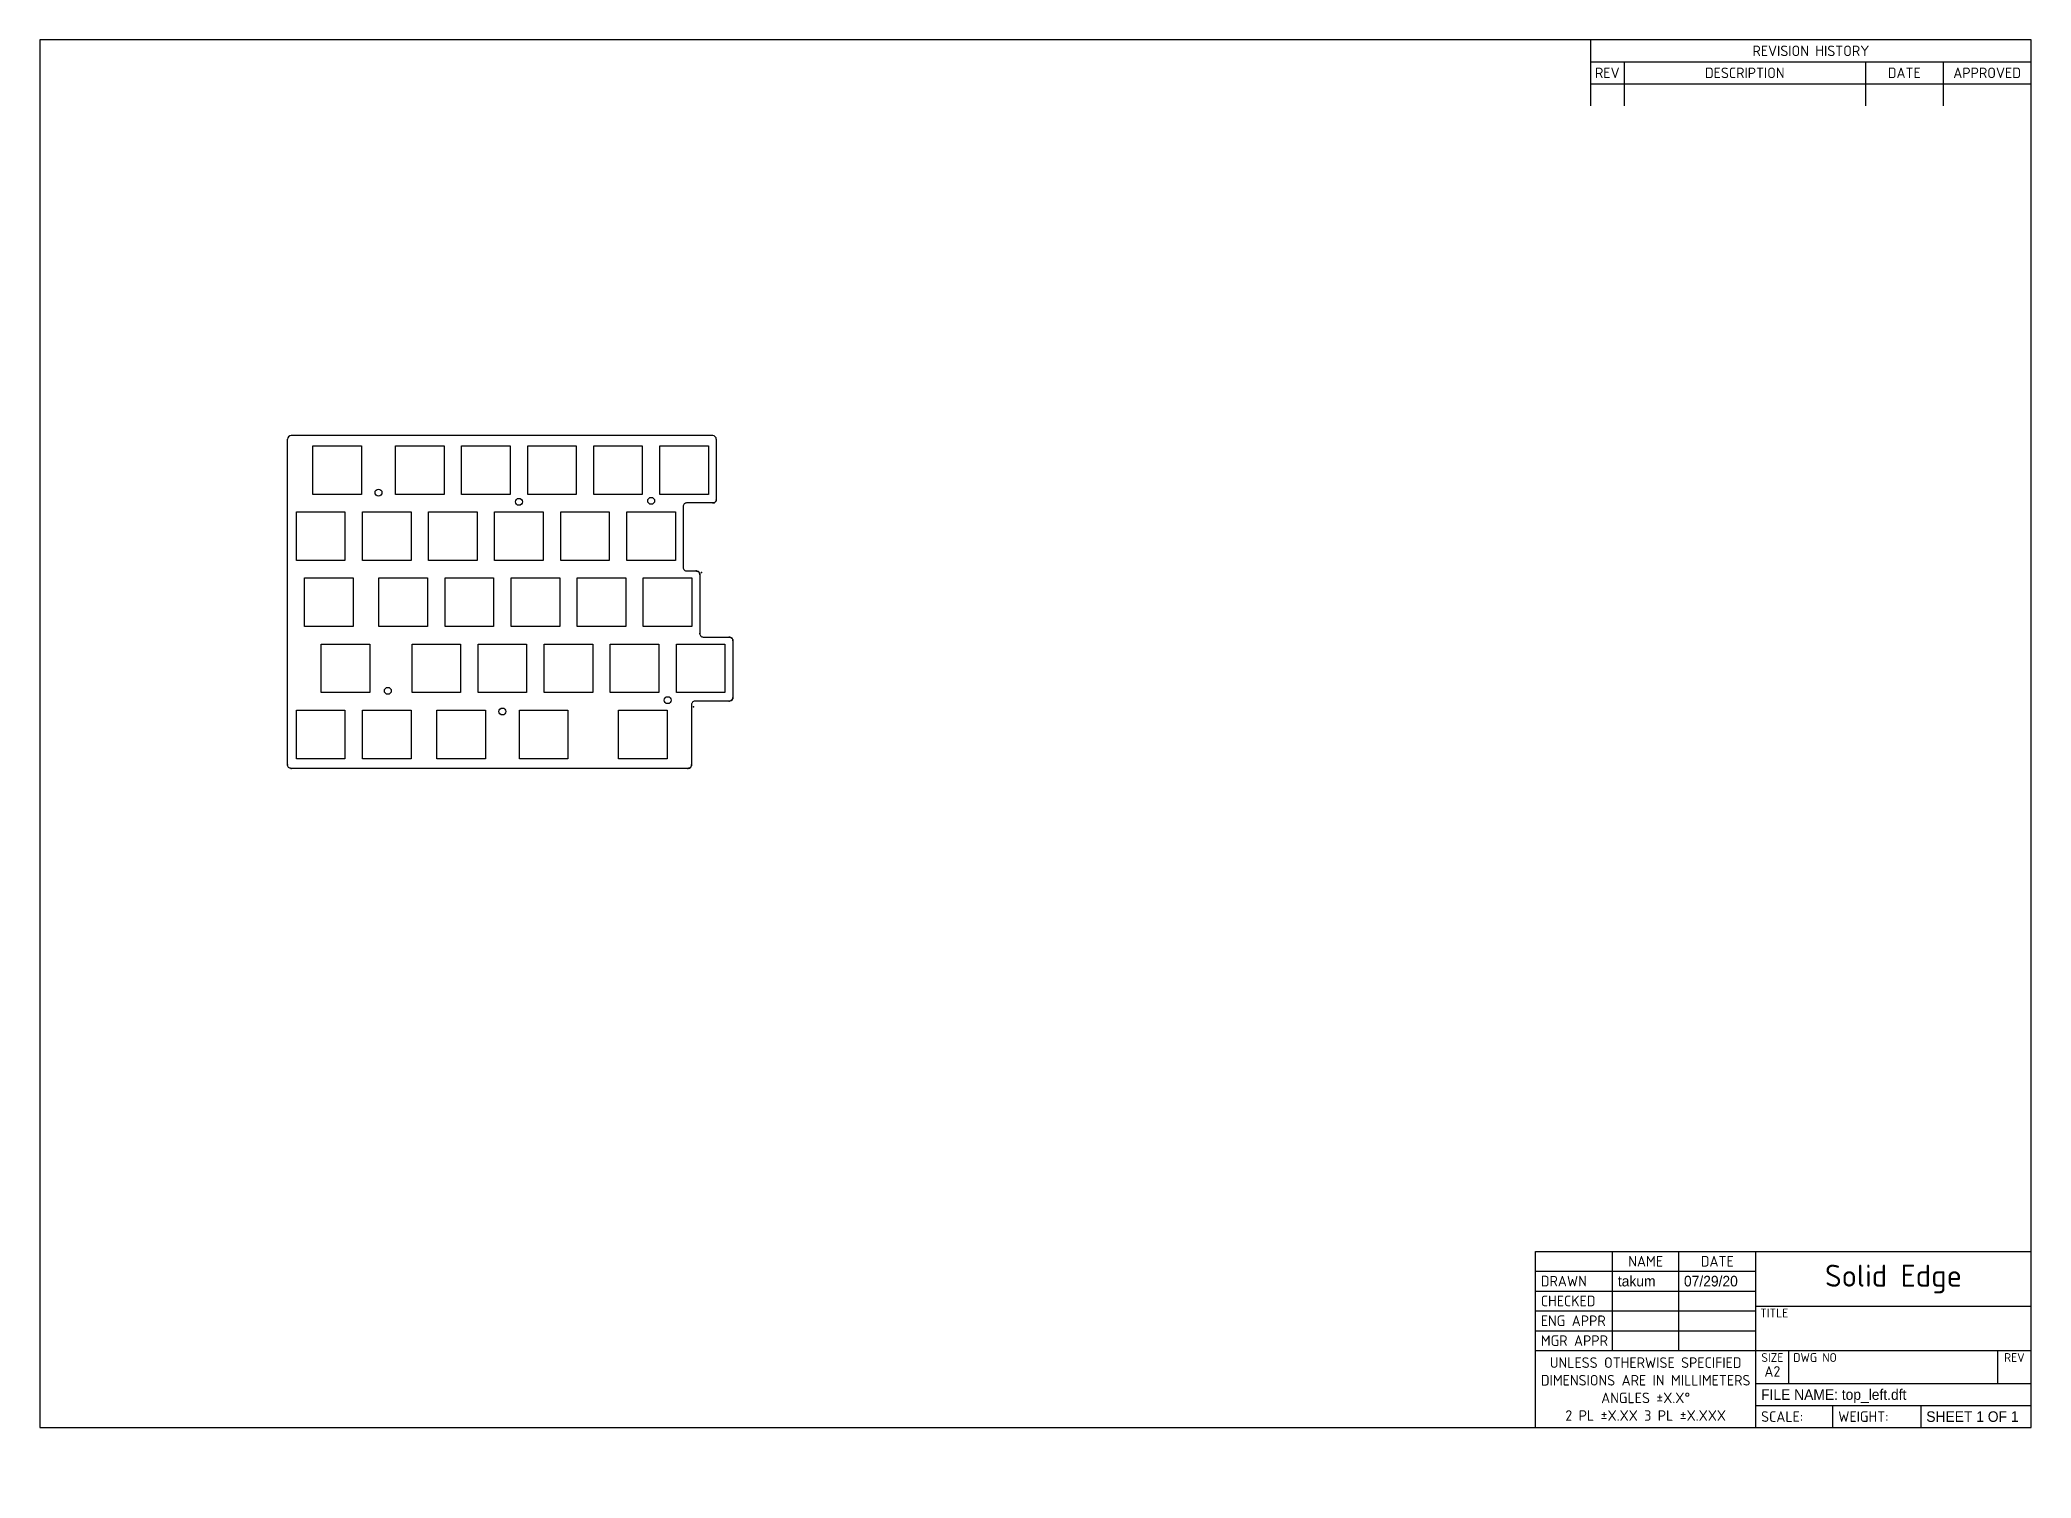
# Model space of a CAD drawing. Header units: millimetres. Extents: x 10 to 584, y -5 to 410.
import ezdxf
from ezdxf.entities.mleader import LeaderData, LeaderLine
from ezdxf.math import Vec2, Vec3

# ---------------------------------------------------------------- set-up
doc = ezdxf.new("R2010")
doc.units = ezdxf.units.MM
doc.layers.add('BLACK', color=7, linetype='Continuous')
doc.layers.add('Default', color=7, linetype='Continuous')

# ---------------------------------------------------------------- blocks, each defined once
blk = doc.blocks.new('SE1')
at = {"color": 7, "linetype": 'Continuous'}
for p, q in [((88.7, 278.99), (88.7, 292.99)), ((88.7, 292.99), (102.7, 292.99)), ((102.7, 292.99), (102.7, 278.99)), ((112.52, 278.99), (112.52, 292.99)), ((112.52, 292.99), (126.51, 292.99)), ((126.51, 292.99), (126.51, 278.99)), ((131.57, 278.99), (131.57, 292.99)), ((131.57, 292.99), (145.56, 292.99)), ((145.56, 292.99), (145.56, 278.99)), ((150.62, 278.99), (150.62, 292.99)), ((150.62, 292.99), (164.61, 292.99)), ((164.61, 292.99), (164.61, 278.99)), ((169.67, 278.99), (169.67, 292.99)), ((169.67, 292.99), (183.66, 292.99)), ((183.66, 292.99), (183.66, 278.99)), ((188.72, 278.99), (188.72, 292.99)), ((188.72, 292.99), (202.71, 292.99)), ((202.71, 292.99), (202.71, 278.99)), ((102.7, 278.99), (88.7, 278.99)), ((126.51, 278.99), (112.52, 278.99)), ((145.56, 278.99), (131.57, 278.99)), ((164.61, 278.99), (150.62, 278.99)), ((183.66, 278.99), (169.67, 278.99)), ((202.71, 278.99), (188.72, 278.99)), ((83.94, 259.94), (83.94, 273.94)), ((83.94, 273.94), (97.94, 273.94)), ((97.94, 273.94), (97.94, 259.94)), ((102.99, 259.94), (102.99, 273.94)), ((102.99, 273.94), (116.99, 273.94)), ((116.99, 273.94), (116.99, 259.94)), ((122.04, 259.94), (122.04, 273.94)), ((122.04, 273.94), (136.04, 273.94)), ((136.04, 273.94), (136.04, 259.94)), ((141.09, 259.94), (141.09, 273.94)), ((141.09, 273.94), (155.09, 273.94)), ((155.09, 273.94), (155.09, 259.94)), ((160.14, 259.94), (160.14, 273.94)), ((160.14, 273.94), (174.14, 273.94)), ((174.14, 273.94), (174.14, 259.94)), ((179.19, 259.94), (179.19, 273.94)), ((179.19, 273.94), (193.19, 273.94)), ((193.19, 273.94), (193.19, 259.94)), ((97.94, 259.94), (83.94, 259.94)), ((116.99, 259.94), (102.99, 259.94)), ((136.04, 259.94), (122.04, 259.94)), ((155.09, 259.94), (141.09, 259.94)), ((174.14, 259.94), (160.14, 259.94)), ((193.19, 259.94), (179.19, 259.94)), ((86.32, 240.89), (86.32, 254.89)), ((86.32, 254.89), (100.32, 254.89)), ((100.32, 254.89), (100.32, 240.89)), ((107.75, 240.89), (107.75, 254.89)), ((107.75, 254.89), (121.75, 254.89)), ((121.75, 254.89), (121.75, 240.89)), ((126.8, 240.89), (126.8, 254.89)), ((126.8, 254.89), (140.8, 254.89)), ((140.8, 254.89), (140.8, 240.89)), ((145.85, 240.89), (145.85, 254.89)), ((145.85, 254.89), (159.85, 254.89)), ((159.85, 254.89), (159.85, 240.89)), ((164.9, 240.89), (164.9, 254.89)), ((164.9, 254.89), (178.9, 254.89)), ((178.9, 254.89), (178.9, 240.89)), ((183.95, 240.89), (183.95, 254.89)), ((183.95, 254.89), (197.95, 254.89)), ((197.95, 254.89), (197.95, 240.89)), ((100.32, 240.89), (86.32, 240.89)), ((91.08, 221.84), (91.08, 235.84)), ((91.08, 235.84), (105.08, 235.84)), ((105.08, 235.84), (105.08, 221.84)), ((121.75, 240.89), (107.75, 240.89)), ((117.28, 221.84), (117.28, 235.84)), ((117.28, 235.84), (131.28, 235.84)), ((140.8, 240.89), (126.8, 240.89)), ((131.28, 235.84), (131.28, 221.84)), ((136.33, 221.84), (136.33, 235.84)), ((136.33, 235.84), (150.33, 235.84)), ((159.85, 240.89), (145.85, 240.89)), ((150.33, 235.84), (150.33, 221.84)), ((155.38, 221.84), (155.38, 235.84)), ((155.38, 235.84), (169.38, 235.84)), ((178.9, 240.89), (164.9, 240.89)), ((169.38, 235.84), (169.38, 221.84)), ((174.43, 221.84), (174.43, 235.84)), ((174.43, 235.84), (188.43, 235.84)), ((197.95, 240.89), (183.95, 240.89)), ((188.43, 235.84), (188.43, 221.84)), ((193.48, 221.84), (193.48, 235.84)), ((193.48, 235.84), (207.48, 235.84)), ((207.48, 235.84), (207.48, 221.84)), ((105.08, 221.84), (91.08, 221.84)), ((131.28, 221.84), (117.28, 221.84)), ((150.33, 221.84), (136.33, 221.84)), ((169.38, 221.84), (155.38, 221.84)), ((188.43, 221.84), (174.43, 221.84)), ((207.48, 221.84), (193.48, 221.84)), ((83.94, 202.79), (83.94, 216.79)), ((83.94, 216.79), (97.94, 216.79)), ((97.94, 216.79), (97.94, 202.79)), ((102.99, 202.79), (102.99, 216.79)), ((102.99, 216.79), (116.99, 216.79)), ((116.99, 216.79), (116.99, 202.79)), ((124.42, 202.79), (124.42, 216.79)), ((124.42, 216.79), (138.42, 216.79)), ((138.42, 216.79), (138.42, 202.79)), ((148.23, 202.79), (148.23, 216.79)), ((148.23, 216.79), (162.23, 216.79)), ((162.23, 216.79), (162.23, 202.79)), ((176.81, 202.79), (176.81, 216.79)), ((176.81, 216.79), (190.81, 216.79)), ((190.81, 216.79), (190.81, 202.79)), ((97.94, 202.79), (83.94, 202.79)), ((116.99, 202.79), (102.99, 202.79)), ((138.42, 202.79), (124.42, 202.79)), ((162.23, 202.79), (148.23, 202.79)), ((190.81, 202.79), (176.81, 202.79))]:
    blk.add_line(p, q, dxfattribs=at)
at = {"layer": 'BLACK', "color": 7, "linetype": 'Continuous'}
for p, q in [((81.41, 201.03), (81.41, 294.91)), ((204.99, 294.91), (204.99, 277.53)), ((195.48, 275.72), (195.46, 275.53)), ((195.46, 275.53), (195.46, 257.89)), ((195.54, 275.9), (195.48, 275.72)), ((195.63, 276.07), (195.54, 275.9)), ((195.75, 276.22), (195.63, 276.07)), ((195.89, 276.34), (195.75, 276.22)), ((196.06, 276.43), (195.89, 276.34)), ((196.24, 276.49), (196.06, 276.43)), ((196.43, 276.51), (196.24, 276.49)), ((196.44, 276.51), (196.43, 276.51)), ((203.96, 276.51), (196.44, 276.51)), ((203.97, 276.51), (203.96, 276.51)), ((204.17, 276.53), (203.97, 276.51)), ((203.97, 276.51), (203.97, 276.51)), ((203.97, 276.51), (203.97, 276.51)), ((204.36, 276.59), (204.17, 276.53)), ((204.17, 276.53), (204.17, 276.53)), ((204.17, 276.53), (204.17, 276.53)), ((204.53, 276.68), (204.36, 276.59)), ((204.36, 276.59), (204.36, 276.59)), ((204.36, 276.59), (204.36, 276.59)), ((204.54, 276.68), (204.53, 276.68)), ((204.69, 276.81), (204.54, 276.68)), ((204.54, 276.68), (204.54, 276.68)), ((204.54, 276.68), (204.54, 276.68)), ((204.82, 276.96), (204.69, 276.81)), ((204.69, 276.81), (204.69, 276.81)), ((204.69, 276.81), (204.69, 276.81)), ((204.69, 276.81), (204.69, 276.81)), ((204.91, 277.14), (204.82, 276.97)), ((204.82, 276.97), (204.82, 276.96)), ((204.82, 276.97), (204.82, 276.97)), ((204.82, 276.97), (204.82, 276.97)), ((204.97, 277.33), (204.91, 277.14)), ((204.91, 277.14), (204.91, 277.14)), ((204.91, 277.14), (204.91, 277.14)), ((204.91, 277.14), (204.91, 277.14)), ((204.99, 277.53), (204.97, 277.34)), ((204.97, 277.34), (204.97, 277.33)), ((204.97, 277.33), (204.97, 277.33)), ((204.99, 277.53), (204.99, 277.53)), ((204.99, 277.53), (204.99, 277.53)), ((195.46, 257.89), (195.46, 257.88)), ((195.46, 257.88), (195.48, 257.69)), ((195.48, 257.69), (195.54, 257.51)), ((195.54, 257.51), (195.63, 257.34)), ((195.63, 257.34), (195.75, 257.2)), ((195.75, 257.2), (195.9, 257.08)), ((195.9, 257.08), (196.07, 256.99)), ((196.07, 256.99), (196.25, 256.93)), ((196.25, 256.93), (196.44, 256.91)), ((196.44, 256.91), (199.2, 256.91)), ((199.2, 256.91), (199.4, 256.89)), ((199.2, 256.91), (199.2, 256.91)), ((199.4, 256.89), (199.59, 256.84)), ((199.4, 256.89), (199.4, 256.89)), ((199.4, 256.89), (199.4, 256.89)), ((199.59, 256.84), (199.59, 256.83)), ((199.59, 256.84), (199.59, 256.84)), ((199.59, 256.83), (199.77, 256.74)), ((199.59, 256.83), (199.59, 256.83)), ((199.77, 256.74), (199.92, 256.62)), ((199.77, 256.74), (199.77, 256.74)), ((199.77, 256.74), (199.77, 256.74)), ((199.92, 256.62), (199.92, 256.61)), ((199.92, 256.62), (199.92, 256.62)), ((199.92, 256.61), (200.05, 256.46)), ((199.92, 256.61), (199.92, 256.61)), ((200.05, 256.46), (200.14, 256.29)), ((200.05, 256.46), (200.05, 256.46)), ((200.05, 256.46), (200.05, 256.46)), ((200.05, 256.46), (200.05, 256.46)), ((200.14, 256.29), (200.15, 256.28)), ((200.15, 256.28), (200.2, 256.1)), ((200.15, 256.28), (200.15, 256.28)), ((200.2, 256.1), (200.2, 256.09)), ((200.2, 256.09), (200.23, 255.9)), ((200.2, 256.09), (200.2, 256.09)), ((200.23, 255.9), (200.23, 255.89)), ((200.23, 255.9), (200.23, 255.9)), ((200.23, 255.89), (200.23, 245.85)), ((200.23, 255.89), (200.23, 255.89)), ((200.77, 256.48), (200.77, 256.49)), ((200.23, 245.85), (200.23, 238.84)), ((200.23, 238.84), (200.23, 238.83)), ((200.23, 238.83), (200.25, 238.64)), ((200.25, 238.64), (200.3, 238.46)), ((200.3, 238.46), (200.39, 238.29)), ((200.39, 238.29), (200.51, 238.15)), ((200.51, 238.15), (200.66, 238.02)), ((200.66, 238.02), (200.83, 237.94)), ((200.83, 237.94), (201.01, 237.88)), ((201.01, 237.88), (201.2, 237.86)), ((201.2, 237.86), (208.73, 237.86)), ((208.73, 237.86), (208.92, 237.84)), ((208.73, 237.86), (208.73, 237.86)), ((208.92, 237.84), (208.93, 237.84)), ((208.92, 237.84), (208.92, 237.84)), ((208.93, 237.84), (209.11, 237.79)), ((209.11, 237.79), (209.12, 237.78)), ((209.11, 237.79), (209.11, 237.79)), ((209.12, 237.78), (209.29, 237.69)), ((209.12, 237.78), (209.12, 237.78)), ((209.29, 237.69), (209.45, 237.57)), ((209.29, 237.69), (209.29, 237.69)), ((209.29, 237.69), (209.29, 237.69)), ((209.29, 237.69), (209.29, 237.69)), ((209.45, 237.57), (209.45, 237.56)), ((209.45, 237.56), (209.57, 237.41)), ((209.45, 237.56), (209.45, 237.56)), ((209.57, 237.41), (209.58, 237.41)), ((209.57, 237.41), (209.57, 237.41)), ((209.58, 237.41), (209.67, 237.24)), ((209.58, 237.41), (209.58, 237.41)), ((209.67, 237.24), (209.67, 237.23)), ((209.67, 237.24), (209.67, 237.24)), ((209.67, 237.23), (209.73, 237.05)), ((209.67, 237.23), (209.67, 237.23)), ((209.73, 237.05), (209.73, 237.04)), ((209.73, 237.04), (209.75, 236.85)), ((209.73, 237.04), (209.73, 237.04)), ((209.75, 236.85), (209.75, 236.84)), ((209.75, 236.85), (209.75, 236.85)), ((209.75, 236.84), (209.75, 220.38)), ((209.75, 236.84), (209.75, 236.84)), ((197.86, 218.57), (197.84, 218.38)), ((197.84, 218.38), (197.84, 205.66)), ((197.92, 218.75), (197.86, 218.57)), ((198.01, 218.92), (197.92, 218.75)), ((198.13, 219.07), (198.01, 218.92)), ((198.27, 219.19), (198.13, 219.07)), ((198.44, 219.28), (198.27, 219.19)), ((198.62, 219.34), (198.44, 219.28)), ((198.81, 219.36), (198.62, 219.34)), ((198.82, 219.36), (198.81, 219.36)), ((208.73, 219.36), (198.82, 219.36)), ((208.73, 219.36), (208.73, 219.36)), ((208.73, 219.36), (208.73, 219.36)), ((208.73, 219.36), (208.73, 219.36)), ((208.74, 219.36), (208.73, 219.36)), ((208.93, 219.38), (208.74, 219.36)), ((209.12, 219.44), (208.93, 219.38)), ((208.93, 219.38), (208.93, 219.38)), ((208.93, 219.38), (208.93, 219.38)), ((208.93, 219.38), (208.93, 219.38)), ((209.12, 219.44), (209.12, 219.44)), ((209.12, 219.44), (209.12, 219.44)), ((209.13, 219.44), (209.12, 219.44)), ((209.3, 219.53), (209.13, 219.44)), ((209.45, 219.66), (209.3, 219.53)), ((209.3, 219.53), (209.3, 219.53)), ((209.3, 219.53), (209.3, 219.53)), ((209.58, 219.81), (209.45, 219.66)), ((209.45, 219.66), (209.45, 219.66)), ((209.45, 219.66), (209.45, 219.66)), ((209.67, 219.99), (209.58, 219.82)), ((209.58, 219.82), (209.58, 219.81)), ((209.58, 219.81), (209.58, 219.81)), ((209.73, 220.18), (209.67, 219.99)), ((209.67, 219.99), (209.67, 219.99)), ((209.67, 219.99), (209.67, 219.99)), ((209.67, 219.99), (209.67, 219.99)), ((209.75, 220.38), (209.73, 220.19)), ((209.73, 220.19), (209.73, 220.18)), ((209.73, 220.18), (209.73, 220.18)), ((209.75, 220.38), (209.75, 220.38)), ((81.41, 201.03), (81.41, 201.03)), ((81.41, 201.03), (81.41, 201.03)), ((81.41, 201.03), (81.41, 201.03)), ((81.41, 201.02), (81.41, 201.03)), ((81.43, 200.83), (81.41, 201.02)), ((197.84, 201.03), (197.83, 200.84)), ((197.84, 205.66), (197.84, 201.03)), ((197.84, 201.03), (197.84, 201.03)), ((81.43, 200.83), (81.43, 200.83)), ((81.43, 200.83), (81.43, 200.83)), ((81.43, 200.83), (81.43, 200.83)), ((81.49, 200.64), (81.43, 200.83)), ((81.49, 200.64), (81.49, 200.64)), ((81.49, 200.64), (81.49, 200.64)), ((81.49, 200.64), (81.49, 200.64)), ((81.58, 200.46), (81.49, 200.64)), ((81.59, 200.46), (81.58, 200.46)), ((81.59, 200.46), (81.59, 200.46)), ((81.59, 200.46), (81.59, 200.46)), ((81.71, 200.31), (81.59, 200.46)), ((81.71, 200.31), (81.71, 200.31)), ((81.71, 200.31), (81.71, 200.31)), ((81.71, 200.31), (81.71, 200.31)), ((81.87, 200.18), (81.71, 200.31)), ((81.87, 200.18), (81.87, 200.18)), ((81.87, 200.18), (81.87, 200.18)), ((81.87, 200.18), (81.87, 200.18)), ((82.04, 200.09), (81.87, 200.18)), ((82.04, 200.09), (82.04, 200.09)), ((82.05, 200.09), (82.04, 200.09)), ((82.05, 200.09), (82.05, 200.09)), ((82.23, 200.03), (82.05, 200.09)), ((82.24, 200.03), (82.23, 200.03)), ((82.24, 200.03), (82.24, 200.03)), ((82.24, 200.03), (82.24, 200.03)), ((82.43, 200.01), (82.24, 200.03)), ((82.43, 200.01), (82.43, 200.01)), ((196.82, 200.01), (82.43, 200.01)), ((196.82, 200.01), (196.82, 200.01)), ((196.83, 200.01), (196.82, 200.01)), ((197.02, 200.03), (196.83, 200.01)), ((196.83, 200.01), (196.83, 200.01)), ((196.83, 200.01), (196.83, 200.01)), ((197.03, 200.03), (197.02, 200.03)), ((197.21, 200.09), (197.03, 200.03)), ((197.03, 200.03), (197.03, 200.03)), ((197.22, 200.09), (197.21, 200.09)), ((197.39, 200.18), (197.22, 200.09)), ((197.22, 200.09), (197.22, 200.09)), ((197.54, 200.31), (197.39, 200.19)), ((197.39, 200.19), (197.39, 200.18)), ((197.39, 200.19), (197.39, 200.19)), ((197.39, 200.18), (197.39, 200.18)), ((197.55, 200.31), (197.54, 200.31)), ((197.67, 200.47), (197.55, 200.31)), ((197.55, 200.31), (197.55, 200.31)), ((197.77, 200.64), (197.67, 200.47)), ((197.67, 200.47), (197.67, 200.47)), ((197.67, 200.47), (197.67, 200.47)), ((197.67, 200.47), (197.67, 200.47)), ((197.82, 200.83), (197.77, 200.65)), ((197.77, 200.65), (197.77, 200.64)), ((197.77, 200.65), (197.77, 200.65)), ((197.77, 200.64), (197.77, 200.64)), ((197.82, 200.84), (197.82, 200.83)), ((197.83, 200.84), (197.82, 200.84))]:
    blk.add_line(p, q, dxfattribs=at)
for p in [(203.96, 276.51), (203.97, 276.51), (204.17, 276.53), (204.36, 276.59), (204.97, 277.34), (199.2, 256.91), (199.4, 256.89), (199.77, 256.74), (200.14, 256.29), (200.2, 256.1), (200.23, 255.9), (200.23, 255.89), (200.77, 256.48), (200.23, 238.84), (208.73, 237.86), (208.92, 237.84), (209.45, 237.57), (209.73, 237.05), (209.75, 236.85), (209.75, 236.84), (208.73, 219.36), (209.3, 219.53), (209.45, 219.66), (209.58, 219.82), (209.73, 220.19), (209.75, 220.38), (198.39, 217.79), (81.41, 201.03), (197.84, 201.03), (82.43, 200.01), (196.82, 200.01), (196.82, 200.01), (196.82, 200.01), (196.83, 200.01), (197.03, 200.03), (197.22, 200.09), (197.55, 200.31), (197.83, 200.84)]:
    blk.add_point(p, dxfattribs=at)
at = {"layer": 'Default', "color": 7, "linetype": 'Continuous'}
blk.add_line((203.99, 295.91), (82.41, 295.91), dxfattribs=at)
for centre in [(107.63, 279.51), (148.11, 276.83), (186.21, 277.13), (110.31, 222.36), (190.97, 219.68), (143.35, 216.4)]:
    blk.add_circle(centre, 1, dxfattribs=at)
for centre, start, end in [((82.41, 294.91), 90, 180), ((203.99, 294.91), 0.00184, 90)]:
    blk.add_arc(centre, 1, start, end, dxfattribs=at)
blk = doc.blocks.new('SE')
at = {"layer": 'Default'}
blk.add_blockref('SE1', (0, 0), dxfattribs=at)
blk = doc.blocks.new('_DOT')
at = {"color": 0}
blk.add_line((0, 0), (-1, 0), dxfattribs=at)
at = {"color": 0, "const_width": 0.333}
blk.add_lwpolyline([(-0.1665, 0, 1), (0.1665, 0, 1)], format="xyb", close=True, dxfattribs=at)

msp = doc.modelspace()

# ---------------------------------------------------------------- linework, layer by layer
at = {"layer": 'Default', "color": 7, "linetype": 'Continuous'}
for p, q in [((584, 410), (10, 410)), ((10, 410), (10, 10)), ((457, 410), (457, 390.95)), ((584, 10), (584, 410)), ((457, 403.65), (584, 403.65)), ((466.65, 403.65), (466.65, 390.95)), ((536.25, 403.65), (536.25, 390.95)), ((558.6, 403.65), (558.6, 390.95)), ((457, 397.3), (584, 397.3)), ((441.12, 10), (441.12, 60.8)), ((441.12, 60.8), (584, 60.8)), ((463.35, 32.23), (463.35, 60.8)), ((482.4, 32.23), (482.4, 60.8)), ((504.62, 10), (504.62, 60.8)), ((441.12, 55.09), (504.62, 55.09)), ((441.12, 49.37), (504.62, 49.37)), ((441.12, 43.66), (504.62, 43.66)), ((504.62, 45.05), (584, 45.05)), ((441.12, 37.94), (504.62, 37.94)), ((441.12, 32.23), (584, 32.23)), ((514.15, 22.7), (514.15, 32.1)), ((574.35, 22.7), (574.35, 32.1)), ((504.62, 22.7), (584, 22.7)), ((504.62, 16.35), (584, 16.35)), ((526.85, 10), (526.85, 16.35)), ((552.25, 10), (552.25, 16.35)), ((10, 10), (584, 10))]:
    msp.add_line(p, q, dxfattribs=at)

# ---------------------------------------------------------------- block references
msp.add_blockref('SE', (0, 0))

# ---------------------------------------------------------------- texts
at = {"layer": 'Default'}
for s, insert, char_height, width, attachment_point in [('{\\fSolid Edge ISO|b0||i0||c0|p34;\\C7;\\H3.048;\\W1.;REVISION HISTORY}', (520.5, 406.82), 3.048, 127, 5), ('{\\fSolid Edge ISO|b0||i0||c0|p34;\\C7;\\H3.048;\\W1.;REV}', (461.83, 400.48), 3.048, 9.652, 5), ('{\\fSolid Edge ISO|b0||i0||c0|p34;\\C7;\\H3.048;\\W1.;DESCRIPTION}', (501.45, 400.48), 3.048, 69.596, 5), ('{\\fSolid Edge ISO|b0||i0||c0|p34;\\C7;\\H3.048;\\W1.;DATE}', (547.42, 400.48), 3.048, 22.352, 5), ('{\\fSolid Edge ISO|b0||i0||c0|p34;\\C7;\\H3.048;\\W1.;APPROVED}', (571.3, 400.48), 3.048, 25.4, 5), ('{\\fSolid Edge ISO|b0||i0||c0|p34;\\C7;\\H3.048;\\W1.;NAME}', (472.88, 57.94), 3.048, 19.05, 5), ('{\\fSolid Edge ISO|b0||i0||c0|p34;\\C7;\\H3.048;\\W1.;DATE}', (493.51, 57.94), 3.048, 22.225, 5), ('{\\fSolid Edge ISO|b0||i0||c0|p34;\\C7;\\H3.048;\\W1.;DRAWN}', (442.65, 52.23), 3.048, 20.701, 4), ('{\\fSolid Edge ISO|b1||i0||c0|p34;\\C7;\\H6.35;\\W1.;Solid Edge}', (544.31, 52.83), 6.35, 79.375, 5), ('{\\fSolid Edge ISO|b0||i0||c0|p34;\\C7;\\H3.048;\\W1.;CHECKED}', (442.65, 46.51), 3.048, 20.701, 4), ('{\\fSolid Edge ISO|b0||i0||c0|p34;\\C7;\\H3.048;\\W1.;ENG APPR}', (442.65, 40.8), 3.048, 20.701, 4), ('{\\fSolid Edge ISO|b0||i0||c0|p34;\\C7;\\H2.54;\\W1.;TITLE}', (505.89, 44.3), 2.54, 78.105, 1), ('{\\fSolid Edge ISO|b0||i0||c0|p34;\\C7;\\H3.048;\\W1.;MGR APPR}', (442.65, 35.08), 3.048, 20.701, 4), ('{\\fSolid Edge ISO|b0||i0||c0|p34;\\C7;\\H3.048;\\W1.;UNLESS OTHERWISE SPECIFIED\\P}{\\fSolid Edge ISO|b0||i0||c0|p34;\\C7;\\H3.048;\\W1.;DIMENSIONS ARE IN MILLIMETERS\\P}{\\fSolid Edge ISO|b0||i0||c0|p34;\\C7;\\H3.048;\\W1.;ANGLES ±X.X°\\P}{\\fSolid Edge ISO|b0||i0||c0|p34;\\C7;\\H3.048;\\W1.;2 PL ±X.XX 3 PL ±X.XXX}', (472.88, 21.11), 3.048, 63.5, 5), ('{\\fSolid Edge ISO|b0||i0||c0|p34;\\C7;\\H2.54;\\W1.;SIZE}', (509.39, 31.47), 2.54, 9.525, 2), ('{\\fSolid Edge ISO|b0||i0||c0|p34;\\C7;\\H2.54;\\W1.;DWG NO}', (515.42, 31.47), 2.54, 58.928, 1), ('{\\fSolid Edge ISO|b0||i0||c0|p34;\\C7;\\H2.54;\\W1.;REV}', (579.17, 31.47), 2.54, 9.652, 2), ('{\\fSolid Edge ISO|b1||i0||c0|p34;\\C7;\\H3.048;\\W1.;A2}', (509.39, 26.19), 3.048, 9.525, 5), ('{\\fSolid Edge ISO|b0||i0||c0|p34;\\C7;\\H3.048;\\W1.;SCALE:}', (506.15, 13.18), 3.048, 20.701, 4), ('{\\fSolid Edge ISO|b0||i0||c0|p34;\\C7;\\H3.048;\\W1.;WEIGHT:}', (528.37, 13.18), 3.048, 23.876, 4)]:
    msp.add_mtext(s, dxfattribs=dict(at, insert=insert, char_height=char_height, width=width, attachment_point=attachment_point))

# ---------------------------------------------------------------- leaders
at = {"layer": 'Default', "color": 7, "linetype": 'Continuous'}
ml = msp.add_multileader_mtext('Standard', dxfattribs=at)
ml.set_content('{\\pxsm0.9;\\fＭＳ Ｐゴシック|b0||i0||c0|p34;\\W1.;takum\\P}', color=256)
ml.set_leader_properties()
ml.set_arrow_properties(name='DOT')
ml.build(insert=Vec2(0, 0))
ml.multileader.update_dxf_attribs({"leader_type": 0, "dogleg_length": 0, "arrow_head_size": 3.05})
ctx = ml.context
ctx.base_point, ctx.char_height, ctx.arrow_head_size, ctx.landing_gap_size = Vec3(462.87, 52.23), 3.048, 3.05, 1.07
ctx.mtext.insert = Vec3(464.87, 53.75)
ml = msp.add_multileader_mtext('Standard', dxfattribs=at)
ml.set_content('{\\pxsm0.9;\\fＭＳ Ｐゴシック|b0||i0||c0|p34;\\W1.;07/29/20\\P}', color=256)
ml.set_leader_properties()
ml.set_arrow_properties(name='DOT')
ml.build(insert=Vec2(0, 0))
ml.multileader.update_dxf_attribs({"leader_type": 0, "dogleg_length": 0, "arrow_head_size": 3.05})
ctx = ml.context
ctx.base_point, ctx.char_height, ctx.arrow_head_size, ctx.landing_gap_size = Vec3(481.92, 52.16), 3.048, 3.05, 1.07
ctx.mtext.insert = Vec3(483.92, 53.75)
ml = msp.add_multileader_mtext('Standard', dxfattribs=at)
ml.set_content('{\\pxsm0.9;\\fＭＳ Ｐゴシック|b0||i0||c0|p34;\\W1.;FILE NAME: top_left.dft\\P}', color=256)
ml.set_leader_properties()
ml.set_arrow_properties(name='DOT')
ml.build(insert=Vec2(0, 0))
ml.multileader.update_dxf_attribs({"leader_type": 0, "dogleg_length": 0, "arrow_head_size": 3.05})
ctx = ml.context
ctx.base_point, ctx.char_height, ctx.arrow_head_size, ctx.landing_gap_size = Vec3(504.15, 19.23), 3.048, 3.05, 1.07
ctx.mtext.insert = Vec3(506.15, 21.05)
ml = msp.add_multileader_mtext('Standard', dxfattribs=at)
ml.set_content('{\\pxsm0.9;\\fＭＳ Ｐゴシック|b0||i0||c0|p34;\\W1.;SHEET 1 OF 1\\P}', color=256)
ml.set_leader_properties()
ml.set_arrow_properties(name='DOT')
ml.build(insert=Vec2(0, 0))
ml.multileader.update_dxf_attribs({"leader_type": 0, "dogleg_length": 0, "arrow_head_size": 3.05})
ctx = ml.context
ctx.base_point, ctx.char_height, ctx.arrow_head_size, ctx.landing_gap_size = Vec3(551.77, 13.18), 3.048, 3.05, 1.07
ctx.mtext.insert = Vec3(553.77, 14.7)

doc.saveas('drawing.dxf')
